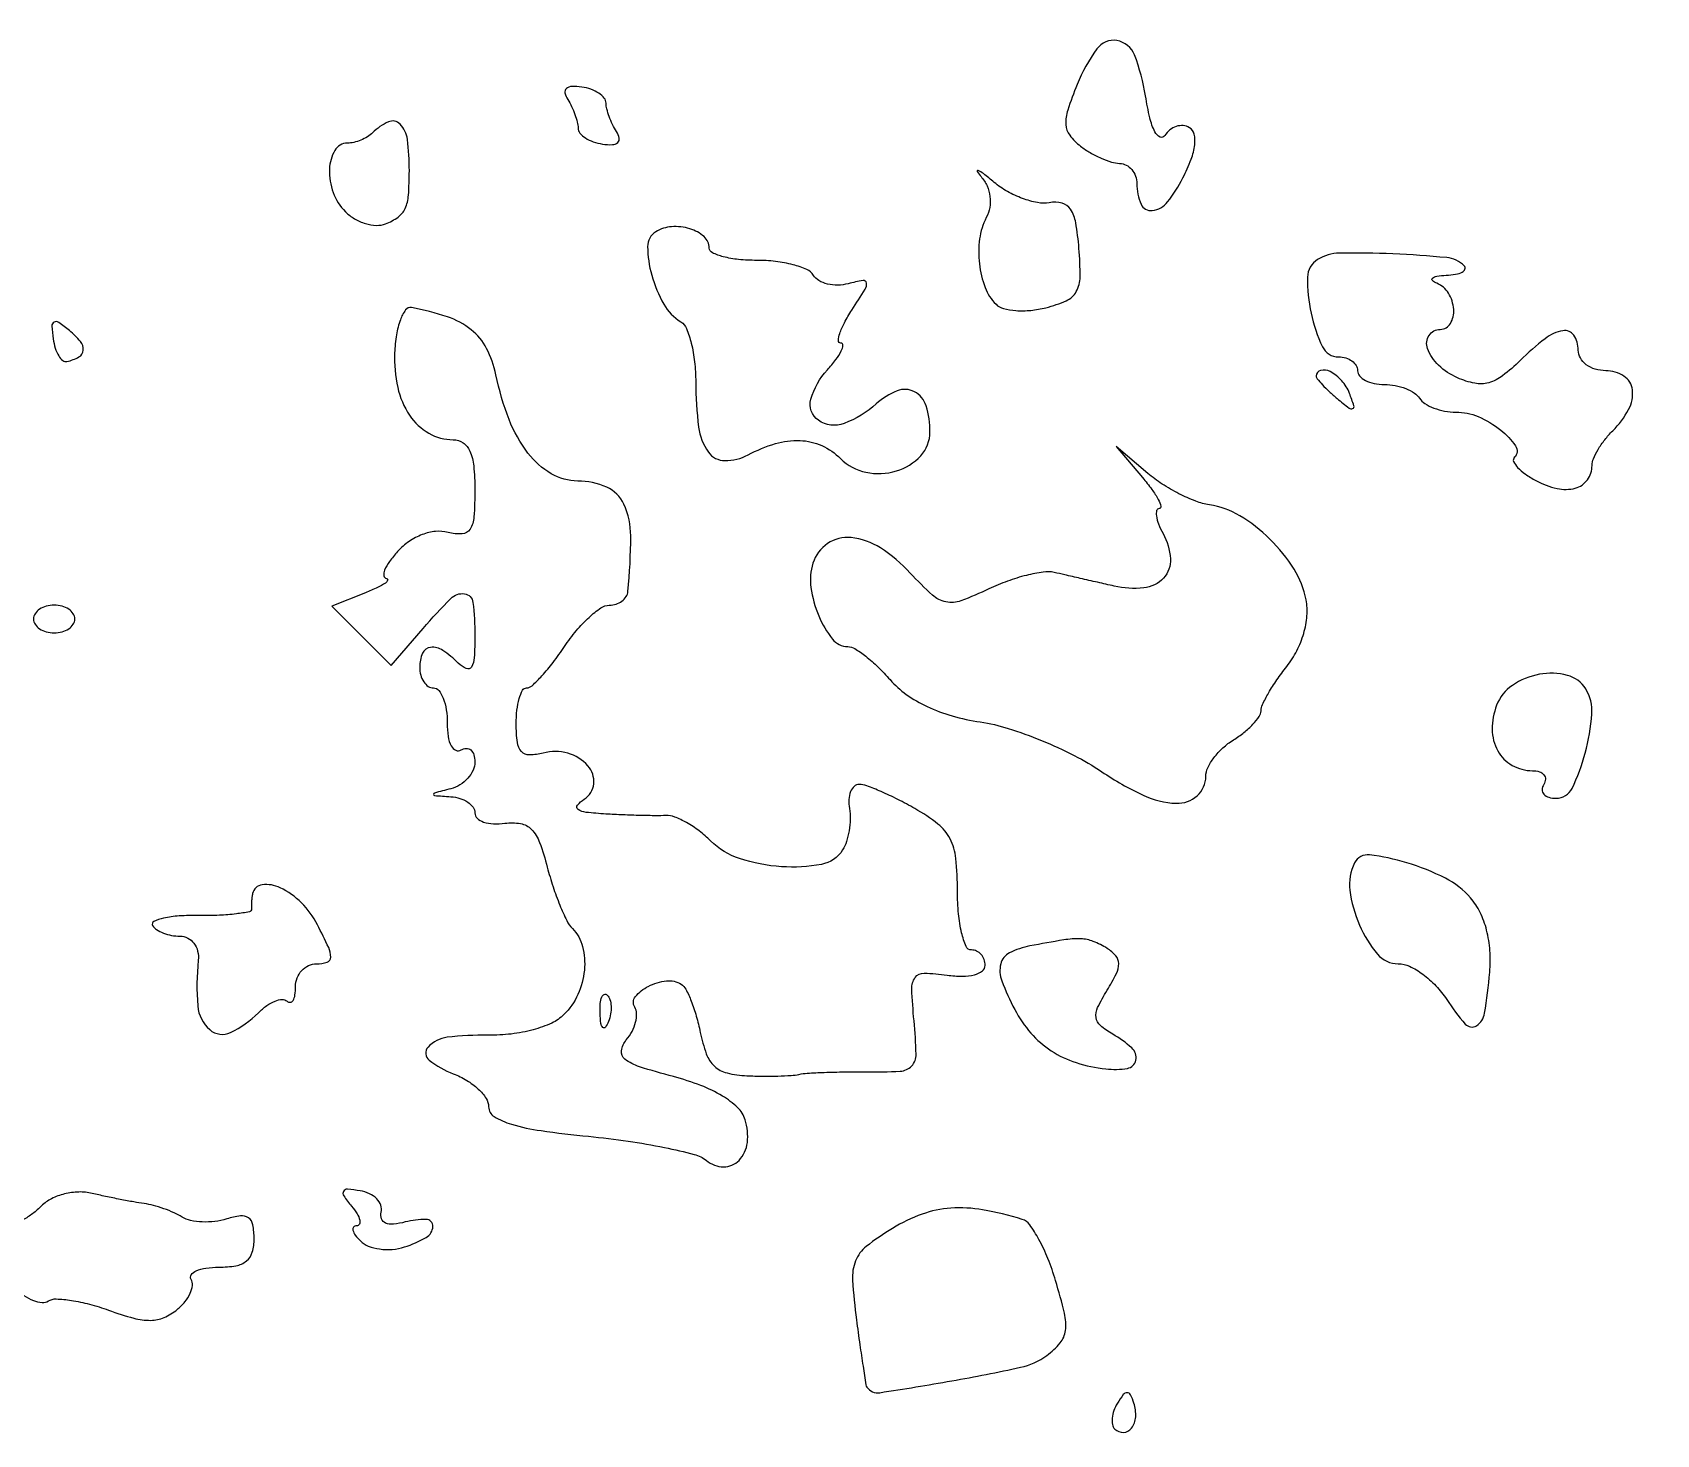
# Model space of a CAD drawing. Extents: x 0 to 5034, y 0 to 2560.
# Drawn here: x 2862.9 to 2980.7, y 2338.9 to 2440.5 of the extents above; entities that cross this region are included whole.
import ezdxf

# ---------------------------------------------------------------- set-up
doc = ezdxf.new("R2010")
doc.units = 0

msp = doc.modelspace()

# ---------------------------------------------------------------- linework, layer by layer
for points in [[(3315.229798, 2294.725646, 0.000021), (3228.5, 2295.347967, -0.000415)], [(2862.297899, 2348.955695, 0.057777), (2862.989695, 2348.592912, 0.068676), (2863.621937, 2348.444596, 0.16314), (2864.086449, 2348.553429, -0.150461), (2864.651933, 2348.700772, -0.027116), (2865.746953, 2348.593108, -0.027094), (2867.059576, 2348.318268, -0.021604), (2868.439995, 2347.885538, 0.020001), (2870.269167, 2347.305692, 0.069399), (2871.497115, 2347.147145, 0.099485), (2872.472053, 2347.353406, 0.071601), (2873.423155, 2347.936224, 0.048587), (2873.977511, 2348.495506, 0.06276), (2874.360273, 2349.108028, 0.076774), (2874.524238, 2349.678406, 0.17172), (2874.429973, 2350.113307, -0.300088), (2874.439868, 2350.448651, -0.136576), (2874.794654, 2350.739534, -0.070693), (2875.497507, 2350.937179, -0.033256), (2876.440983, 2351, 0.042689), (2877.675373, 2351.105582, 0.12791), (2878.440549, 2351.451971, 0.153322), (2878.859805, 2352.082233, 0.070797), (2879, 2353.067388, 0.046699), (2878.906262, 2354.068843, 0.192187), (2878.585648, 2354.573027, 0.189821), (2878.002944, 2354.721488, 0.045437), (2877.008949, 2354.50284, -0.046905), (2876.1554, 2354.317707, -0.04044), (2875.238117, 2354.281903, -0.042413), (2874.395347, 2354.389171, -0.085759), (2873.77653, 2354.638112, 0.033783), (2873.191436, 2354.947219, 0.019709), (2872.454025, 2355.240964, 0.019648), (2871.688992, 2355.47793, 0.031277), (2871.017581, 2355.613017, -0.010224), (2870.279557, 2355.729443, -0.004256), (2869.288303, 2355.91538, -0.004209), (2868.229788, 2356.132546, -0.005431), (2867.261748, 2356.350678, 0.064452), (2866.28416, 2356.452486, 0.054465), (2865.25309, 2356.31372, 0.055985), (2864.307287, 2355.963694, 0.079942), (2863.583177, 2355.44032, -0.035122), (2862.948604, 2354.889143, -0.033581), (2862.233883, 2354.423094, -0.035426)]]:
    msp.add_lwpolyline(points, format="xyb")
for points in [[(2938.672095, 2436.75, 0.0171), (2937.98655, 2434.901843, 0.094343), (2937.846518, 2433.8542, 0.149802), (2938.134517, 2433.07166, 0.066141), (2938.919227, 2432.281803, 0.032347), (2939.616243, 2431.813187, 0.027859), (2940.402835, 2431.41211, 0.02884), (2941.15944, 2431.128907, 0.068874), (2941.75, 2431.031803, -0.11356), (2942.226895, 2430.909225, -0.097634), (2942.632812, 2430.586053, -0.091383), (2942.905342, 2430.111718, -0.085013), (2943, 2429.559017, 0.101253), (2943.303135, 2428.077444, 0.334917), (2944.114498, 2427.612014, 0.195486), (2945.228284, 2428.237423, 0.052626), (2946.340429, 2429.980586, 0.024564), (2946.932084, 2431.328491, 0.059305), (2947.1968, 2432.38263, 0.093255), (2947.152112, 2433.14683, 0.195651), (2946.80711, 2433.619212, 0.116581), (2946.356525, 2433.769263, 0.100521), (2945.859617, 2433.713868, 0.093036), (2945.392452, 2433.460516, 0.083886), (2945.02899, 2433.046908, -0.381629), (2944.678641, 2432.94309, -0.170666), (2944.307954, 2433.309161, -0.055606), (2943.94121, 2434.33777, -0.01821), (2943.628976, 2435.918792, 0.052084), (2942.829614, 2438.892073, 0.265471), (2941.553334, 2439.934989, 0.287092), (2940.095363, 2439.330556, 0.057375)], [(2901.729924, 2435.662215, -0.02969), (2902.014124, 2435.150874, -0.024453), (2902.256659, 2434.575654, -0.02513), (2902.427204, 2434.024086, -0.058241), (2902.484687, 2433.595329, 0.170659), (2902.62006, 2433.230137, 0.074325), (2903.010964, 2432.880752, 0.061158), (2903.582242, 2432.598545, 0.047771), (2904.254763, 2432.433114, 0.042234), (2904.969101, 2432.389263, 0.178028), (2905.362024, 2432.544142, 0.270633), (2905.465604, 2432.862712, 0.088328), (2905.270076, 2433.337785, -0.02969), (2904.985876, 2433.849126, -0.024453), (2904.743341, 2434.424346, -0.02513), (2904.572796, 2434.975914, -0.058241), (2904.515313, 2435.404671, 0.170659), (2904.37994, 2435.769863, 0.074325), (2903.989036, 2436.119248, 0.061158), (2903.417758, 2436.401455, 0.047771), (2902.745237, 2436.566886, 0.042234), (2902.030899, 2436.610737, 0.178028), (2901.637976, 2436.455858, 0.270633), (2901.534396, 2436.137288, 0.088328)], [(2887.583333, 2433.25, -0.059742), (2887.21784, 2432.962775, -0.039042), (2886.73894, 2432.720313, -0.038992), (2886.227095, 2432.55484, -0.058752), (2885.761996, 2432.5, 0.267236), (2884.849673, 2431.974888, 0.124831), (2884.462577, 2430.617914, 0.094408), (2884.735828, 2428.911154, 0.110038), (2885.61524, 2427.527617, 0.064502), (2886.276484, 2427.018045, 0.058823), (2887.066227, 2426.674576, 0.062543), (2887.859402, 2426.540216, 0.10268), (2888.528939, 2426.649478, 0.063686), (2889.439724, 2427.139509, 0.133194), (2889.945156, 2427.757978, 0.087631), (2890.187191, 2428.723918, 0.017676), (2890.25, 2430.5, 0.030966), (2890.109385, 2432.76827, 0.162967), (2889.577484, 2433.878103, 0.314788), (2888.734058, 2434.04105, 0.091834)], [(2931.703196, 2430.070271, -0.073886), (2932.133921, 2429.399397, -0.074184), (2932.350235, 2428.633193, -0.074665), (2932.332824, 2427.841632, -0.076402), (2932.083054, 2427.096804, 0.085806), (2931.598872, 2425.558152, 0.061353), (2931.578756, 2423.749907, 0.062844), (2931.99067, 2422.04417, 0.106127), (2932.786054, 2420.813946, 0.134495), (2933.327964, 2420.505098, 0.045629), (2934.231558, 2420.359803, 0.041453), (2935.307889, 2420.375542, 0.037123), (2936.408463, 2420.566382, 0.044034), (2937.884446, 2421.07841, 0.161707), (2938.603239, 2421.738123, 0.125942), (2938.882731, 2422.801472, 0.022457), (2938.803108, 2424.871737, 0.020723), (2938.569874, 2426.731067, 0.102807), (2938.189758, 2427.707836, 0.188301), (2937.578981, 2428.146218, 0.105345), (2936.652038, 2428.183667, -0.088726), (2935.789442, 2428.190095, -0.042151), (2934.714753, 2428.486011, -0.040015), (2933.612008, 2428.995668, -0.045242), (2932.652038, 2429.657134, 0.007447), (2931.87145, 2430.286902, 0.063413), (2931.4856, 2430.516785, 0.73823), (2931.424, 2430.44506, 0.039022)], [(2908.120562, 2426.074511, 0.262746), (2907.528563, 2424.999426, 0.06527), (2907.821407, 2422.934639, 0.061561), (2908.70016, 2420.822183, 0.125666), (2909.938317, 2419.538122, -0.159889), (2910.349936, 2419.049558, -0.035058), (2910.692629, 2417.990486, -0.033122), (2910.93152, 2416.652153, -0.026574), (2911.015313, 2415.190983, 0.02966), (2911.223354, 2411.916627, 0.125342), (2911.932645, 2410.099446, 0.240616), (2913.130228, 2409.480501, 0.12468), (2914.807085, 2409.896755, -0.050091), (2916.787739, 2410.713918, -0.083005), (2918.576924, 2410.939772, -0.096138), (2920.154502, 2410.56748, -0.090738), (2921.514977, 2409.62788, 0.146407), (2923.353525, 2408.636211, 0.123908), (2925.567911, 2408.730727, 0.135918), (2927.330373, 2409.834222, 0.187455), (2928, 2411.55756, 0.074084), (2927.717749, 2413.452052, 0.200658), (2926.868055, 2414.477692, 0.220484), (2925.608482, 2414.539289, 0.087826), (2924.108246, 2413.597961, -0.093584), (2921.784103, 2412.176406, -0.247129), (2919.906976, 2412.407005, -0.32187), (2919.366833, 2413.928083, -0.113986), (2920.557026, 2416.063013, 0.020639), (2921.176635, 2416.807219, 0.045887), (2921.56886, 2417.43101, 0.094862), (2921.686504, 2417.839448, 0.44121), (2921.539978, 2418, -0.422743), (2921.364336, 2418.180816, -0.073377), (2921.457003, 2418.703325, -0.043231), (2921.791012, 2419.475138, -0.021305), (2922.338784, 2420.394297, 0.006314), (2923.302982, 2421.907184, 0.175803), (2923.397641, 2422.358514, 0.422368), (2923.148217, 2422.540451, 0.021679), (2922.066653, 2422.307179, -0.060055), (2921.312659, 2422.204143, -0.063179), (2920.569129, 2422.286521, -0.070518), (2919.947576, 2422.532859, -0.125422), (2919.553842, 2422.912882, 0.152757), (2919.069524, 2423.332592, 0.038136), (2918.068541, 2423.680659, 0.035408), (2916.807517, 2423.920076, 0.029218), (2915.440983, 2424, -0.02451), (2914.122328, 2424.06468, -0.038995), (2913.010789, 2424.262322, -0.046129), (2912.219525, 2424.547675, -0.290938), (2912, 2424.893011, 0.217244), (2911.623366, 2425.718945, 0.105257), (2910.585629, 2426.293124, 0.091478), (2909.265778, 2426.443149, 0.121673)], [(2956.10443, 2424.064541, 0.255381), (2955.371655, 2422.776214, 0.057332), (2955.626147, 2420.173401, 0.058287), (2956.456257, 2417.737562, 0.289154), (2957.625, 2417, -0.071046), (2958.150474, 2416.924955, -0.086487), (2958.596094, 2416.70625, -0.100289), (2958.894014, 2416.38134, -0.136381), (2959, 2416, 0.186414), (2959.147465, 2415.618213, 0.089706), (2959.570164, 2415.29375, 0.069539), (2960.198222, 2415.073784, 0.049547), (2960.940983, 2415, -0.046881), (2961.729296, 2414.925923, -0.046318), (2962.49335, 2414.70625, -0.050262), (2963.123976, 2414.383556, -0.111412), (2963.5, 2414, 0.114387), (2963.880593, 2413.616319, 0.049632), (2964.527632, 2413.29375, 0.045587), (2965.314801, 2413.074046, 0.045298), (2966.130446, 2413, -0.101457), (2967.736655, 2412.670689, -0.064424), (2969.387107, 2411.696746, -0.080575), (2970.451192, 2410.55042, -0.357343), (2970.366735, 2409.700068, 0.317555), (2970.316941, 2409.410739, 0.077875), (2970.605482, 2408.988952, 0.052002), (2971.166045, 2408.50569, 0.02905), (2971.93502, 2408.034776, 0.066445), (2973.466301, 2407.460664, 0.122936), (2974.786478, 2407.485271, 0.171667), (2975.66192, 2408.088446, 0.158168), (2976, 2409.130446, -0.101938), (2976.101196, 2409.62165, -0.032985), (2976.440625, 2410.286086, -0.031321), (2976.925949, 2410.994177, -0.030489), (2977.5, 2411.642857, 0.071675), (2978.650166, 2413.180278, 0.154574), (2978.929921, 2414.61581, 0.223355), (2978.315787, 2415.609108, 0.145399), (2977, 2416, -0.072314), (2976.230589, 2416.111864, -0.08892), (2975.583333, 2416.4375, -0.10214), (2975.153209, 2416.924246, -0.130775), (2975, 2417.5, 0.148487), (2974.674662, 2418.571356, 0.29812), (2973.894856, 2418.902613, 0.121716), (2972.597407, 2418.323194, 0.028595), (2970.795455, 2416.744595, -0.030464), (2969.518725, 2415.634516, -0.096242), (2968.508976, 2415.130599, -0.116326), (2967.497024, 2415.090722, -0.055864), (2966.25, 2415.481723, -0.084297), (2964.872967, 2416.391103, -0.119965), (2964.072525, 2417.612395, -0.234474), (2964.186081, 2418.56014, -0.252925), (2965, 2419, 0.266094), (2965.733868, 2419.420317, 0.152487), (2965.971334, 2420.444276, 0.118456), (2965.593481, 2421.621525, 0.161605), (2964.75, 2422.337719, -0.084755), (2964.428553, 2422.535967, -0.452891), (2964.428816, 2422.71732, -0.146422), (2964.743318, 2422.860816, -0.024032), (2965.416667, 2422.921053, 0.031019), (2966.111937, 2422.993049, 0.078047), (2966.593848, 2423.153274, 0.187121), (2966.783612, 2423.367865, 0.292842), (2966.732603, 2423.600731, 0.174268), (2965.461474, 2424.199663, 0.012912), (2961.568541, 2424.470403, 0.014459), (2957.69075, 2424.527395, 0.135662)], [(2889.184593, 2417.290163, 0.063337), (2889.408265, 2414.781592, 0.094811), (2890.271599, 2412.764899, 0.114899), (2891.668008, 2411.468029, 0.130651), (2893.428571, 2411, -0.1525), (2894.147891, 2410.775384, -0.139793), (2894.641375, 2410.174627, -0.079152), (2894.919612, 2409.093601, -0.023489), (2895, 2407.383369, -0.016191), (2894.93548, 2405.391435, -0.124114), (2894.650803, 2404.507975, -0.244744), (2894.077581, 2404.170528, -0.077098), (2893.056817, 2404.274891, 0.088654), (2892.153313, 2404.346355, 0.066074), (2891.177751, 2404.118069, 0.061454), (2890.228206, 2403.618187, 0.057037), (2889.401829, 2402.891522, 0.02658), (2888.807714, 2402.160453, 0.059533), (2888.458707, 2401.537015, 0.126406), (2888.400426, 2401.123267, 0.362009), (2888.595012, 2400.936614, -0.494419), (2888.677116, 2400.811984, -0.161323), (2888.518662, 2400.605999, -0.039929), (2887.942002, 2400.279353, -0.013871), (2887.064262, 2399.900129), (2884.628525, 2398.927031), (2886.783444, 2396.772111), (2888.938364, 2394.617191), (2891.251019, 2397.308596, -0.017244), (2893.260625, 2399.490393, -0.23594), (2894.251669, 2399.828264, -0.342889), (2894.861947, 2399.205541, -0.028671), (2895, 2396.8, -0.01365), (2894.956, 2395.188535, -0.122057), (2894.75, 2394.516667, -0.380202), (2894.378955, 2394.400371, -0.090869), (2893.8, 2394.8, 0.049176), (2892.676264, 2395.722043, 0.175672), (2891.787548, 2395.940524, 0.270106), (2891.210625, 2395.516019, 0.102562), (2891, 2394.5, 0.064853), (2891.074694, 2393.926543, 0.082425), (2891.29375, 2393.440625, 0.098894), (2891.618646, 2393.115568, 0.148195), (2892, 2393, -0.230178), (2892.383082, 2392.813779, -0.073461), (2892.70625, 2392.248289, -0.055981), (2892.926934, 2391.420991, -0.037227), (2893, 2390.440983, 0.035659), (2893.068671, 2389.479336, 0.083483), (2893.287316, 2388.794783, 0.1651), (2893.615199, 2388.478234, 0.253782), (2894, 2388.5, -0.130211), (2894.379974, 2388.615299, -0.189807), (2894.70625, 2388.500064, -0.145022), (2894.926279, 2388.155351, -0.070131), (2895, 2387.632341, -0.108005), (2894.868411, 2387.030266, -0.075852), (2894.485938, 2386.448732, -0.07125), (2893.918815, 2385.975535, -0.074509), (2893.25, 2385.689326, 0.001923), (2892.073823, 2385.377121, 0.339035), (2892, 2385.280763, 0.392517), (2892.076061, 2385.198801, 0.002113), (2893.25, 2385.116001, -0.058152), (2893.919255, 2384.992583, -0.073701), (2894.485938, 2384.721861, -0.08936), (2894.866862, 2384.351708, -0.156635), (2895, 2383.937142, 0.211904), (2895.168968, 2383.556354, 0.10127), (2895.639379, 2383.2784, 0.072531), (2896.343215, 2383.14521, 0.046276), (2897.176611, 2383.187142, -0.080697), (2898.310586, 2383.166403, -0.157134), (2899.100443, 2382.744036, -0.104463), (2899.696494, 2381.793011, -0.024891), (2900.254893, 2380, 0.016403), (2900.667779, 2378.590412, 0.017786), (2901.162454, 2377.249063, 0.017554), (2901.665272, 2376.135064, 0.077957), (2902.078283, 2375.55, -0.130388), (2902.810143, 2374.244599, -0.088069), (2902.940396, 2372.533553, -0.082038), (2902.4643, 2370.768156, -0.089809), (2901.454177, 2369.31132, -0.090135), (2900.570943, 2368.699759, -0.040043), (2899.233226, 2368.21783, -0.03662), (2897.643775, 2367.907964, -0.033295), (2895.974284, 2367.819791, 0.032302), (2892.996663, 2367.668454, 0.181769), (2891.604393, 2366.952493, 0.435941), (2891.685557, 2366.010973, 0.07496), (2893.439826, 2365.022878, -0.045271), (2894.419293, 2364.545141, -0.052081), (2895.247949, 2363.917349, -0.059568), (2895.816144, 2363.24192, -0.146124), (2896, 2362.626242, 0.261334), (2896.396168, 2361.920034, 0.065554), (2897.648644, 2361.364601, 0.037008), (2899.801098, 2360.900178, 0.01014), (2903.25, 2360.490448, -0.011574), (2906.120791, 2360.141051, -0.014709), (2908.74995, 2359.679789, -0.012704), (2910.906713, 2359.17822, -0.107104), (2911.792382, 2358.731338, 0.167182), (2913.035105, 2358.278568, 0.210661), (2914.152811, 2358.74739, 0.162136), (2914.756631, 2360.040331, 0.106087), (2914.597632, 2361.692388, 0.125387), (2914.047924, 2362.575447, 0.055977), (2912.952311, 2363.412988, 0.044326), (2911.388234, 2364.172877, 0.025585), (2909.395486, 2364.81671, -0.011221), (2906.931124, 2365.535456, -0.089361), (2905.886227, 2366.085396, -0.268096), (2905.63814, 2366.699028, -0.139151), (2905.98328, 2367.479854, 0.052496), (2906.394894, 2368.097509, 0.058001), (2906.652464, 2368.76742, 0.065927), (2906.726855, 2369.386864, 0.13619), (2906.591833, 2369.85141, -0.319878), (2906.642347, 2370.620213, -0.106703), (2907.574476, 2371.363869, -0.085928), (2908.900776, 2371.758735, -0.169471), (2909.96108, 2371.524054, -0.136727), (2910.300279, 2371.156613, -0.024318), (2910.689849, 2370.295971, -0.024705), (2911.057295, 2369.212729, -0.020061), (2911.345838, 2368.020809, 0.037807), (2911.781144, 2366.465932, 0.118966), (2912.375642, 2365.569079, 0.129085), (2913.282504, 2365.083206, 0.048151), (2914.725, 2364.881579, 0.008423), (2915.860741, 2364.852266, 0.008841), (2916.978594, 2364.862017, 0.008556), (2917.942119, 2364.903973, 0.038551), (2918.5, 2364.981279, -0.038812), (2919.101503, 2365.064311, -0.005635), (2920.336949, 2365.124051, -0.006353), (2921.80215, 2365.159724, -0.005403), (2923.349189, 2365.161011, 0.015092), (2925.839948, 2365.211352, 0.192979), (2926.671783, 2365.594522, 0.199546), (2926.993736, 2366.439729, 0.016278), (2926.842687, 2368.85238, -0.012942), (2926.681372, 2371.179986, -0.168738), (2926.926479, 2371.998318, -0.248083), (2927.580723, 2372.321734, -0.02963), (2929.243499, 2372.17757, 0.034569), (2930.34069, 2372.093341, 0.0649), (2931.22195, 2372.201491, 0.09824), (2931.795042, 2372.476619, 0.236086), (2932, 2372.886501, 0.088589), (2931.924078, 2373.311644, 0.094861), (2931.70625, 2373.67291, 0.099969), (2931.381492, 2373.914591, 0.110572), (2931, 2374, -0.303247), (2930.611778, 2374.259299, -0.040163), (2930.291893, 2375.248437, -0.03558), (2930.068435, 2376.621152, -0.022192), (2929.993677, 2378.25, 0.024422), (2929.873135, 2380.643437, 0.094086), (2929.453823, 2382.0653, 0.107791), (2928.575408, 2383.131462, 0.037383), (2926.912638, 2384.25, 0.012559), (2925.66346, 2384.920017, 0.01498), (2924.45271, 2385.485938, 0.013796), (2923.41258, 2385.901007, 0.088254), (2922.856102, 2386, 0.18907), (2922.504984, 2385.862306, 0.111922), (2922.247263, 2385.485938, 0.082029), (2922.124326, 2384.91976, 0.053345), (2922.162183, 2384.25, -0.047028), (2922.214874, 2383.488316, -0.03476), (2922.135195, 2382.646875, -0.035473), (2921.94584, 2381.855364, -0.063705), (2921.666025, 2381.25, -0.20966), (2920.127609, 2380.203715, -0.063139), (2917.238494, 2380.036525, -0.060967), (2914.193092, 2380.622495, -0.118938), (2912.095238, 2381.904762, 0.033404), (2911.267089, 2382.629077, 0.034037), (2910.354836, 2383.231701, 0.036146), (2909.493162, 2383.641024, 0.104753), (2908.845238, 2383.747228, -0.014038), (2908.132518, 2383.734254, -0.003891), (2907.013914, 2383.754005, -0.003925), (2905.747227, 2383.796184, -0.004104), (2904.5, 2383.857779, -0.013239), (2903.063073, 2383.978806, -0.124214), (2902.486623, 2384.194249, -0.439264), (2902.443408, 2384.504979, -0.079425), (2902.935698, 2384.939097, 0.232169), (2903.619811, 2386.053986, 0.208234), (2903.194804, 2387.351745, 0.143599), (2901.733634, 2388.264698, 0.133025), (2899.963232, 2388.280134, -0.059121), (2898.965933, 2388.141958, -0.212981), (2898.388521, 2388.386166, -0.158759), (2898.081163, 2389.045711, -0.03031), (2898, 2390.383369, -0.027111), (2898.054415, 2391.386192, -0.042635), (2898.220313, 2392.232209, -0.052344), (2898.460738, 2392.828185, -0.276468), (2898.75, 2393.002875, 0.188554), (2899.147903, 2393.160221, 0.019771), (2899.867188, 2393.884467, 0.022311), (2900.679265, 2394.852895, 0.016078), (2901.5, 2396, -0.026641), (2902.357425, 2397.146438, -0.032618), (2903.279687, 2398.115533, -0.034428), (2904.138974, 2398.804899, -0.15241), (2904.75, 2398.997125, 0.077108), (2905.235103, 2399.073526, 0.082386), (2905.662188, 2399.292905, 0.090028), (2905.966538, 2399.618099, 0.11882), (2906.1, 2400, 0.024557), (2906.303234, 2404.015935, 0.107422), (2905.804594, 2406.326335, 0.183942), (2904.561957, 2407.556596, 0.104522), (2902.464036, 2408, -0.135263), (2900.542293, 2408.52957, -0.09443), (2898.851968, 2410.030409, -0.072148), (2897.48625, 2412.45853, -0.04075), (2896.528662, 2415.704671, 0.068263), (2895.847938, 2417.618599, 0.105496), (2894.737102, 2418.969343, 0.087563), (2893.009253, 2419.908025, 0.035605), (2890.407833, 2420.577263, 0.288529), (2889.979416, 2420.405561, 0.067994), (2889.597987, 2419.693946, 0.049762), (2889.313843, 2418.611959, 0.029958)], [(2864.425622, 2418.305807, 0.03958), (2864.581016, 2417.626388, 0.061372), (2864.829593, 2417.079414, 0.083825), (2865.12673, 2416.738163, 0.231308), (2865.428663, 2416.666667, 0.070797), (2866.299195, 2416.997787, 0.252118), (2866.611354, 2417.482629, 0.196363), (2866.410124, 2418.111476, 0.045175), (2865.604459, 2418.913307, 0.020399), (2864.832133, 2419.50279, 0.278638), (2864.493884, 2419.525707, 0.296217), (2864.330625, 2419.2399, 0.022192)], [(2956, 2415.622445, 0.172995), (2956.07509, 2415.411909, 0.015689), (2956.44735, 2414.984529, 0.018888), (2956.939562, 2414.492636, 0.013646), (2957.522892, 2413.981001, 0.008807), (2958.382614, 2413.292701, 0.27071), (2958.644403, 2413.258808, 0.389672), (2958.735322, 2413.458284, 0.012731), (2958.415903, 2414.358556, 0.091143), (2957.856754, 2415.274265, 0.089947), (2957.00624, 2415.936277, 0.178047), (2956.321922, 2416.025462, 0.350363)], [(2943.404988, 2408.25, -0.016852), (2944.087919, 2407.385954, -0.035035), (2944.547647, 2406.660937, -0.058238), (2944.745455, 2406.163851, -0.493326), (2944.619804, 2406, 0.34334), (2944.434577, 2405.855811, 0.100156), (2944.415959, 2405.47011, 0.056696), (2944.573636, 2404.888367, 0.028369), (2944.895041, 2404.196118, -0.10505), (2945.42602, 2402.363831, -0.208066), (2944.934284, 2400.962796, -0.182567), (2943.496876, 2400.247384, -0.081686), (2941.356368, 2400.381024, 0.000224), (2940.15279, 2400.656387, 0.000198), (2938.898433, 2400.942253, 0.000199), (2937.768013, 2401.198931, 0.000606), (2937, 2401.37202, 0.091488), (2936.210205, 2401.402037, 0.025625), (2934.993336, 2401.160785, 0.024937), (2933.619875, 2400.740705, 0.023911), (2932.275188, 2400.180884, -0.021076), (2930.240753, 2399.320348, -0.139987), (2929.153528, 2399.233348, -0.137172), (2928.173437, 2399.732383, -0.019949), (2926.572937, 2401.326799, 0.061932), (2924.405201, 2403.151474, 0.119469), (2922.277718, 2403.899649, 0.176202), (2920.578104, 2403.468433, 0.168099), (2919.511989, 2402.037773, 0.112646), (2919.3661, 2400.283793, 0.06394), (2919.935171, 2398.220116, 0.068091), (2920.925353, 2396.540736, 0.229422), (2922.041797, 2396, -0.141162), (2922.544793, 2395.855104, -0.026126), (2923.340994, 2395.294844, -0.026182), (2924.230115, 2394.518521, -0.021246), (2925.10046, 2393.599471, 0.059769), (2926.280553, 2392.531209, 0.044495), (2927.800089, 2391.646242, 0.04043), (2929.606935, 2390.971033, 0.032001), (2931.646119, 2390.530359, -0.03894), (2933.667221, 2390.064179, -0.020979), (2936.073034, 2389.195558, -0.020773), (2938.464525, 2388.098835, -0.030549), (2940.455702, 2386.925216, 0.038764), (2943.447264, 2385.227481, 0.099178), (2945.855262, 2384.635686, 0.196257), (2947.366381, 2385.177564, 0.212855), (2948, 2386.598515, -0.113471), (2948.142602, 2387.218785, -0.049429), (2948.5875, 2387.943244, -0.045456), (2949.234867, 2388.65172, -0.045367), (2950, 2389.232073, 0.028343), (2950.765586, 2389.772779, 0.034607), (2951.4125, 2390.364388, 0.037071), (2951.870335, 2390.922827, 0.154363), (2952, 2391.332817, -0.113338), (2952.107509, 2391.80101, -0.018341), (2952.548637, 2392.631826, -0.019435), (2953.152617, 2393.587426, -0.016002), (2953.8677, 2394.558937, 0.048202), (2954.597478, 2395.697025, 0.048023), (2955.096916, 2396.95518, 0.050336), (2955.329283, 2398.222614, 0.067507), (2955.266221, 2399.387688, 0.092664), (2954.393616, 2401.613113, 0.058909), (2952.646892, 2403.790155, 0.059209), (2950.455071, 2405.486577, 0.097545), (2948.258109, 2406.278381, -0.054259), (2947.263251, 2406.542879, -0.025839), (2946.052219, 2407.083593, -0.025254), (2944.83202, 2407.785631, -0.032666), (2943.794547, 2408.554698), (2941.5, 2410.5)], [(2863, 2398, 0.148195), (2863.115568, 2397.618646, 0.098894), (2863.440625, 2397.29375, 0.082425), (2863.926543, 2397.074694, 0.064853), (2864.5, 2397, 0.064853), (2865.073457, 2397.074694, 0.082425), (2865.559375, 2397.29375, 0.098894), (2865.884432, 2397.618646, 0.148195), (2866, 2398, 0.148195), (2865.884432, 2398.381354, 0.098894), (2865.559375, 2398.70625, 0.082425), (2865.073457, 2398.925306, 0.064853), (2864.5, 2399, 0.064853), (2863.926543, 2398.925306, 0.082425), (2863.440625, 2398.70625, 0.098894), (2863.115568, 2398.381354, 0.148195)], [(2969.082941, 2391.75, 0.091522), (2968.763694, 2389.992442, 0.125078), (2969.162798, 2388.440543, 0.14038), (2970.204052, 2387.386971, 0.12879), (2971.681462, 2387, -0.073118), (2972.185256, 2386.925931, -0.149321), (2972.514493, 2386.70625, -0.188386), (2972.620208, 2386.380203, -0.12431), (2972.5, 2386, 0.133613), (2972.387508, 2385.620153, 0.190424), (2972.508164, 2385.29375, 0.142618), (2972.861717, 2385.073539, 0.068539), (2973.39567, 2385, 0.286433), (2974.548657, 2385.71954, 0.047786), (2975.509344, 2388.276162, 0.048218), (2975.988849, 2391.11068, 0.157481), (2975.540101, 2392.935115, 0.193225), (2974.214116, 2393.913077, 0.109243), (2972.188374, 2393.986255, 0.102865), (2970.222459, 2393.186134, 0.155497)], [(2958.780334, 2380.308546, 0.150643), (2958.440764, 2378.334198, 0.070308), (2959.137971, 2375.806145, 0.073515), (2960.449811, 2373.696194, 0.220413), (2961.952378, 2373, -0.111101), (2962.770453, 2372.815951, -0.048082), (2963.73394, 2372.240138, -0.044377), (2964.681917, 2371.402871, -0.044679), (2965.464893, 2370.413236, 0.033254), (2966.80967, 2368.631446, 0.37099), (2967.623679, 2368.510679, 0.216466), (2968.214945, 2369.41073, 0.016347), (2968.579547, 2372.379941, 0.03914), (2968.597296, 2373.957082, 0.046139), (2968.360694, 2375.4307, 0.049998), (2967.885527, 2376.727085, 0.065898), (2967.193291, 2377.777134, 0.096664), (2965.368489, 2379.203979, 0.044682), (2962.561561, 2380.330255, 0.042913), (2959.875195, 2380.893025, 0.315418)], [(2878.881579, 2378.083333, 0.020137), (2878.839356, 2377.821723, 0.013106), (2878.810764, 2377.51694, 0.013185), (2878.798497, 2377.217605, 0.024361), (2878.806801, 2376.974335, -0.382164), (2878.65183, 2376.769308, -0.017339), (2877.707992, 2376.618143, -0.021541), (2876.476261, 2376.518076, -0.01283), (2875.004892, 2376.499935, 0.018904), (2873.562774, 2376.464635, 0.037435), (2872.429779, 2376.308308, 0.05742), (2871.725818, 2376.069808, 0.447472), (2871.638687, 2375.7756, 0.111325), (2871.930229, 2375.478117, 0.050279), (2872.418979, 2375.227832, 0.046339), (2873.011066, 2375.057455, 0.046928), (2873.621875, 2375, -0.11823), (2874.184232, 2374.86514, -0.113408), (2874.634299, 2374.488671, -0.103587), (2874.902603, 2373.921587, -0.084413), (2874.947704, 2373.25, 0.04519), (2874.91112, 2369.940433, 0.196255), (2875.776732, 2368.222982, 0.299154), (2877.283228, 2368.018359, 0.084963), (2879.309524, 2369.452381, -0.040711), (2879.910969, 2369.96312, -0.060112), (2880.517113, 2370.29628, -0.079048), (2881.036601, 2370.415024, -0.216372), (2881.380952, 2370.285714, 0.229436), (2881.61352, 2370.204927, 0.234237), (2881.818155, 2370.338095, 0.09827), (2881.957458, 2370.734677, 0.035486), (2882, 2371.333333, -0.09037), (2882.115951, 2371.969628, -0.095479), (2882.448169, 2372.510417, -0.099694), (2882.943609, 2372.872259, -0.10844), (2883.52568, 2373, 0.07818), (2884.286901, 2373.119756, 0.3196), (2884.550809, 2373.474188, 0.115302), (2884.402728, 2374.174999, 0.009856), (2883.586187, 2375.833333, 0.0767), (2882.428796, 2377.41956, 0.085519), (2880.885296, 2378.513862, 0.142816), (2879.57911, 2378.727854, 0.322861)], [(2935.25, 2374.294267, 0.068341), (2933.759384, 2373.789104, 0.221657), (2933.126135, 2372.991963, 0.151674), (2933.207785, 2371.756612, 0.029039), (2934.145985, 2369.684259, 0.058236), (2935.315642, 2367.972807, 0.069371), (2936.789156, 2366.689746, 0.067317), (2938.595495, 2365.831693, 0.050639), (2940.75, 2365.377326, 0.06613), (2942.315016, 2365.417106, 0.31407), (2942.925975, 2366.004938, 0.263467), (2942.631994, 2366.894534, 0.054994), (2941.25, 2367.894833, -0.046102), (2940.350485, 2368.521901, -0.187777), (2940.037437, 2369.096793, -0.145756), (2940.156645, 2369.825882, -0.024601), (2940.84217, 2371.078542, 0.021897), (2941.512191, 2372.287307, 0.116106), (2941.68434, 2373.01866, 0.181673), (2941.474605, 2373.576842, 0.071884), (2940.84217, 2374.118706, 0.049056), (2939.841001, 2374.623329, 0.084564), (2938.928812, 2374.808343, 0.048173), (2937.693158, 2374.728051, 0.00728)], [(2904.683114, 2368.8125, -0.054073), (2904.461564, 2368.395823, -0.470617), (2904.279315, 2368.37858, -0.168741), (2904.137993, 2368.670344, -0.018894), (2904.078947, 2369.416667, -0.028489), (2904.089945, 2370.112848, -0.077125), (2904.200665, 2370.592839, -0.208169), (2904.385309, 2370.77538, -0.296942), (2904.604167, 2370.729167, -0.126455), (2904.797407, 2370.402231, -0.060344), (2904.876576, 2369.916927, -0.05415), (2904.839148, 2369.359369, -0.051402)], [(2886.066637, 2355.419707, -0.032815), (2886.462019, 2354.874135, -0.079152), (2886.657185, 2354.417039, -0.177375), (2886.62647, 2354.127085, -0.285975), (2886.422445, 2354, 0.226855), (2886.213412, 2353.900014, 0.23552), (2886.164523, 2353.67707, 0.09925), (2886.332917, 2353.3236, 0.035754), (2886.699337, 2352.900663, 0.105734), (2887.274001, 2352.528488, 0.057476), (2888.092813, 2352.320107, 0.053485), (2889.014225, 2352.294754, 0.057055), (2889.899337, 2352.468051, 0.053097), (2891.472896, 2353.158386, 0.260465), (2891.955266, 2353.96006, 0.420491), (2891.47138, 2354.465083, 0.066713), (2889.95741, 2354.278612, -0.038089), (2889.09156, 2354.121378, -0.122939), (2888.516762, 2354.203058, -0.216717), (2888.231821, 2354.503963, -0.141472), (2888.20741, 2354.989395, 0.145337), (2888.178589, 2355.487331, 0.107344), (2887.883596, 2355.9575, 0.089457), (2887.362539, 2356.328034, 0.068535), (2886.694193, 2356.53687, 0.021423), (2885.765028, 2356.651887, 0.292787), (2885.478073, 2356.499075, 0.287778), (2885.494001, 2356.171615, 0.02093)], [(2925.279394, 2353.814985, 0.028139), (2923.383493, 2352.50664, 0.134827), (2922.603793, 2351.464761, 0.110538), (2922.386155, 2350.064848, 0.016028), (2922.670272, 2347.175116, 0.002287), (2922.914948, 2345.368725, 0.003562), (2923.144007, 2343.814536, 0.001074), (2923.35505, 2342.469173, 0.115831), (2923.42431, 2342.299901, 0.282896), (2924.362418, 2341.902835, 0.005889), (2929.580087, 2342.759666, 0.010129), (2934.566015, 2343.743404, 0.104456), (2936.467516, 2344.599905, 0.061166), (2937.435697, 2345.508303, 0.145434), (2937.821979, 2346.406326, 0.088315), (2937.748453, 2347.655465, 0.014034), (2937.108209, 2350.033168, 0.022669), (2936.55356, 2351.619143, 0.029165), (2935.89572, 2353.016228, 0.029605), (2935.23115, 2354.081963, 0.166108), (2934.694019, 2354.469344, 0.030042), (2931.818196, 2355.159524, 0.061293), (2929.503303, 2355.282423, 0.069504), (2927.420996, 2354.842562, 0.050247)], [(2941.582949, 2341.134215, 0.052326), (2941.327923, 2340.604943, 0.061761), (2941.20609, 2340.06291, 0.07231), (2941.228156, 2339.59012, 0.149701), (2941.399864, 2339.266802, 0.208213), (2942.031223, 2339.018401, 0.228122), (2942.610436, 2339.323111, 0.143258), (2942.913564, 2340.144952, 0.097944), (2942.787251, 2341.138246, 0.033951), (2942.536207, 2341.749629, 0.286646), (2942.294341, 2341.899578, 0.233206), (2942.012891, 2341.759582, 0.024362)]]:
    msp.add_lwpolyline(points, format="xyb", close=True)

doc.saveas('drawing.dxf')
